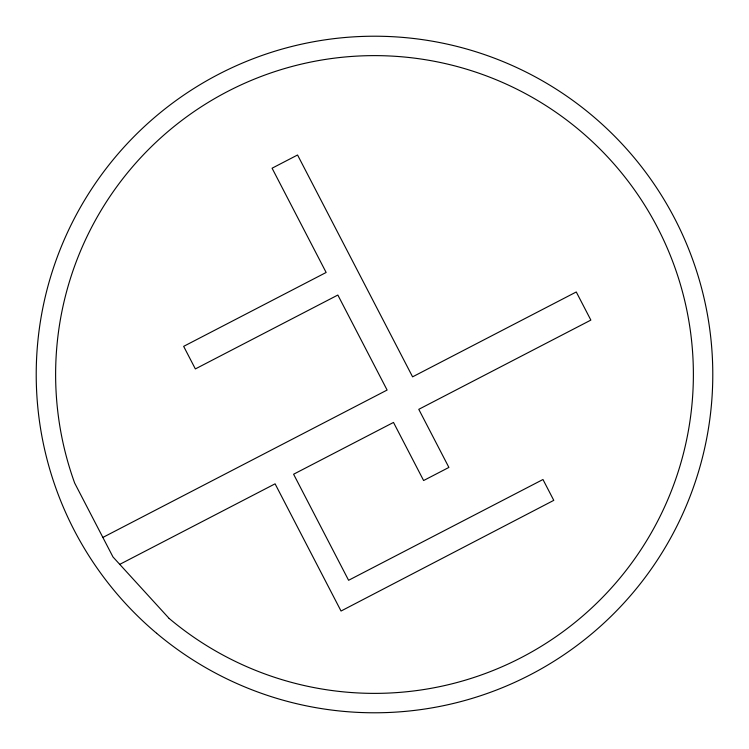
<?xml version="1.0" encoding="UTF-8"?>
<svg xmlns="http://www.w3.org/2000/svg" width="749" height="749" viewBox="0 0 749 749"><rect width="100%" height="100%" fill="white"/><g stroke="black" fill="none" stroke-linecap="round" stroke-linejoin="round"><path stroke-width="1.12" d="M102.866 537.436L387.111 390.051L337.846 295.04L195.358 368.929L183.655 346.356L326.143 272.467L272.084 168.207L297.559 154.996L412.587 376.841L576.271 291.97L590.858 320.095L418.775 409.329L448.894 467.423L423.616 480.53L393.497 422.436L293.599 474.229L348.594 580.288L542.969 479.51L553.773 500.351L341.038 611.034L275.089 483.826L119.746 564.371M169.134 618.44L112.996 556.975L74.675 483.077A318.877 318.877 0 0 1 375.015 55.623A318.877 318.877 0 0 1 673.969 484.051A318.877 318.877 0 0 1 169.134 618.44M156.635 633.289A338.286 338.286 0 0 0 707.552 433.783A338.286 338.286 0 0 0 259.313 56.428A338.286 338.286 0 0 0 156.635 633.289"/></g></svg>
